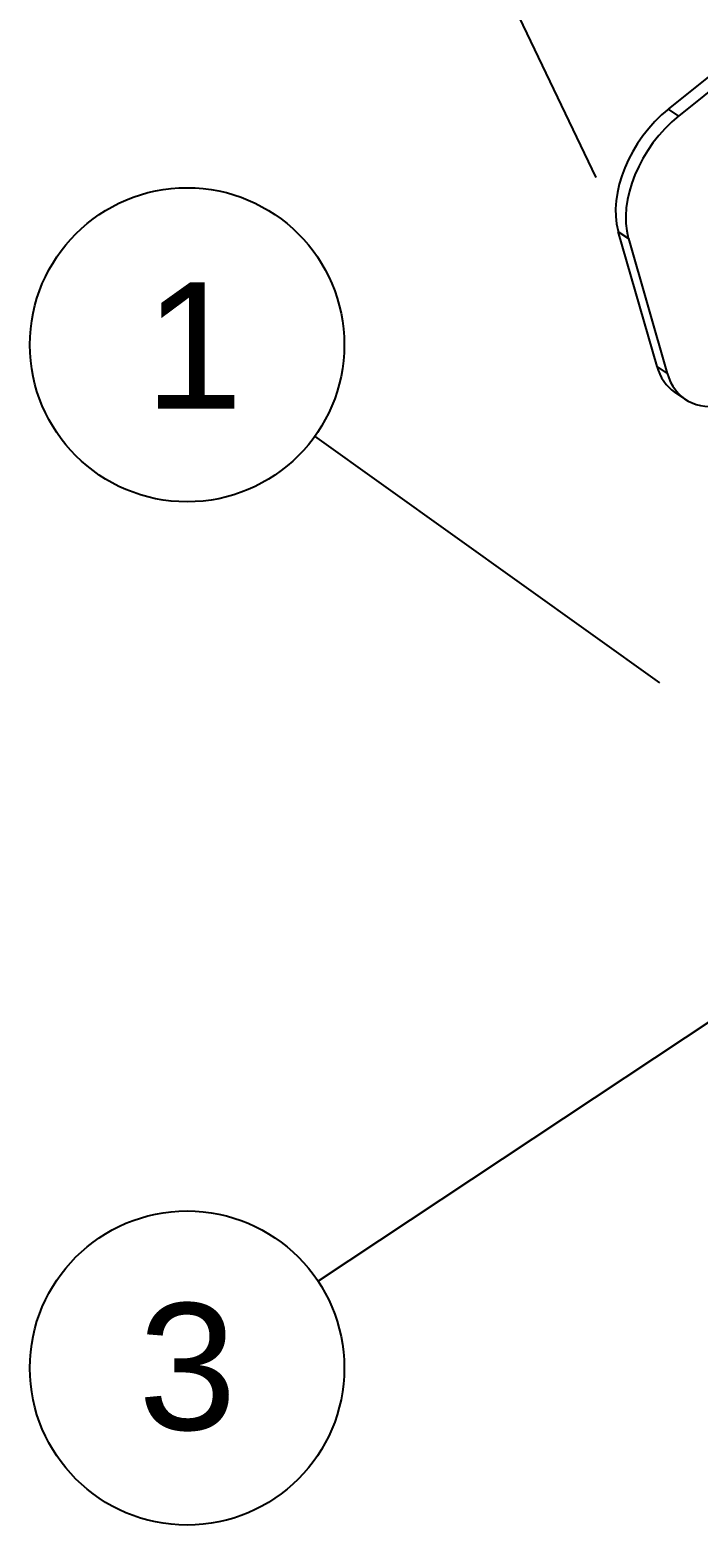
# Model space of a CAD drawing. Header units: millimetres. Extents: x 2758 to 41047, y 670 to 17125.
# Drawn here: x 33646 to 34282, y 6691 to 8117 of the extents above; entities that cross this region are included whole.
import ezdxf

# ---------------------------------------------------------------- set-up
doc = ezdxf.new("R2010")
doc.units = ezdxf.units.MM
doc.layers.add('PDF2_Geometría', color=7, linetype='Continuous')
doc.layers.add('PDF2_Texto', color=7, linetype='Continuous')
doc.styles.add('PDF ArialMT', font='arial.ttf')

# ---------------------------------------------------------------- blocks, each defined once
blk = doc.blocks.new('OH3A1-1$-$ASSY$$CENTER$TUB_-_v2$-$copia')
at = {"layer": 'PDF2_Geometría', "lineweight": -3}
for points in [[(13.8217, 9.9634), (13.1709, 11.3241)], [(14.6808, 10.645), (13.9792, 10.0809)], [(14.4033, 10.4508), (13.9592, 10.0942)], [(13.9592, 10.0942), (13.9792, 10.0808)], [(13.8633, 9.8608), (13.9375, 9.6033)], [(13.8633, 9.8608), (13.8833, 9.8475)], [(13.8833, 9.8475), (13.9575, 9.59)], [(13.9375, 9.6033), (13.9575, 9.59)], [(13.9917, 9.5408), (13.9717, 9.5542)], [(13.9433, 9), (13.2859, 9.47)], [(14.5175, 8.6717), (13.2917, 7.8584)]]:
    blk.add_lwpolyline(points, dxfattribs=at)
for centre in [(13.0421, 9.6446), (13.0421, 7.6929)]:
    blk.add_circle(centre, 0.2996, dxfattribs=at)
for points in [[(13.9602, 10.0948), (13.8862, 10.0353), (13.8438, 9.9323), (13.8641, 9.8614)], [(13.9794, 10.0815), (13.9054, 10.0219), (13.863, 9.9189), (13.8832, 9.848)], [(13.9374, 9.6039), (13.9436, 9.5822), (13.9553, 9.5652), (13.9715, 9.5542)], [(13.9574, 9.5906), (13.9715, 9.5411), (14.0136, 9.5178), (14.0665, 9.5302)]]:
    blk.add_open_spline(points, degree=3, dxfattribs=at)
at = {"layer": 'PDF2_Texto', "char_height": 0.2414, "attachment_point": 4, "style": 'PDF ArialMT'}
for s, insert in [('1', (12.9608, 9.6432)), ('3', (12.949, 7.694))]:
    blk.add_mtext(s, dxfattribs=dict(at, insert=insert))

msp = doc.modelspace()

# ---------------------------------------------------------------- block references
at = {"xscale": 500, "yscale": 500, "zscale": 500}
msp.add_blockref('OH3A1-1$-$ASSY$$CENTER$TUB_-_v2$-$copia', (27274.3, 2994.5), dxfattribs=at)

doc.saveas('drawing.dxf')
